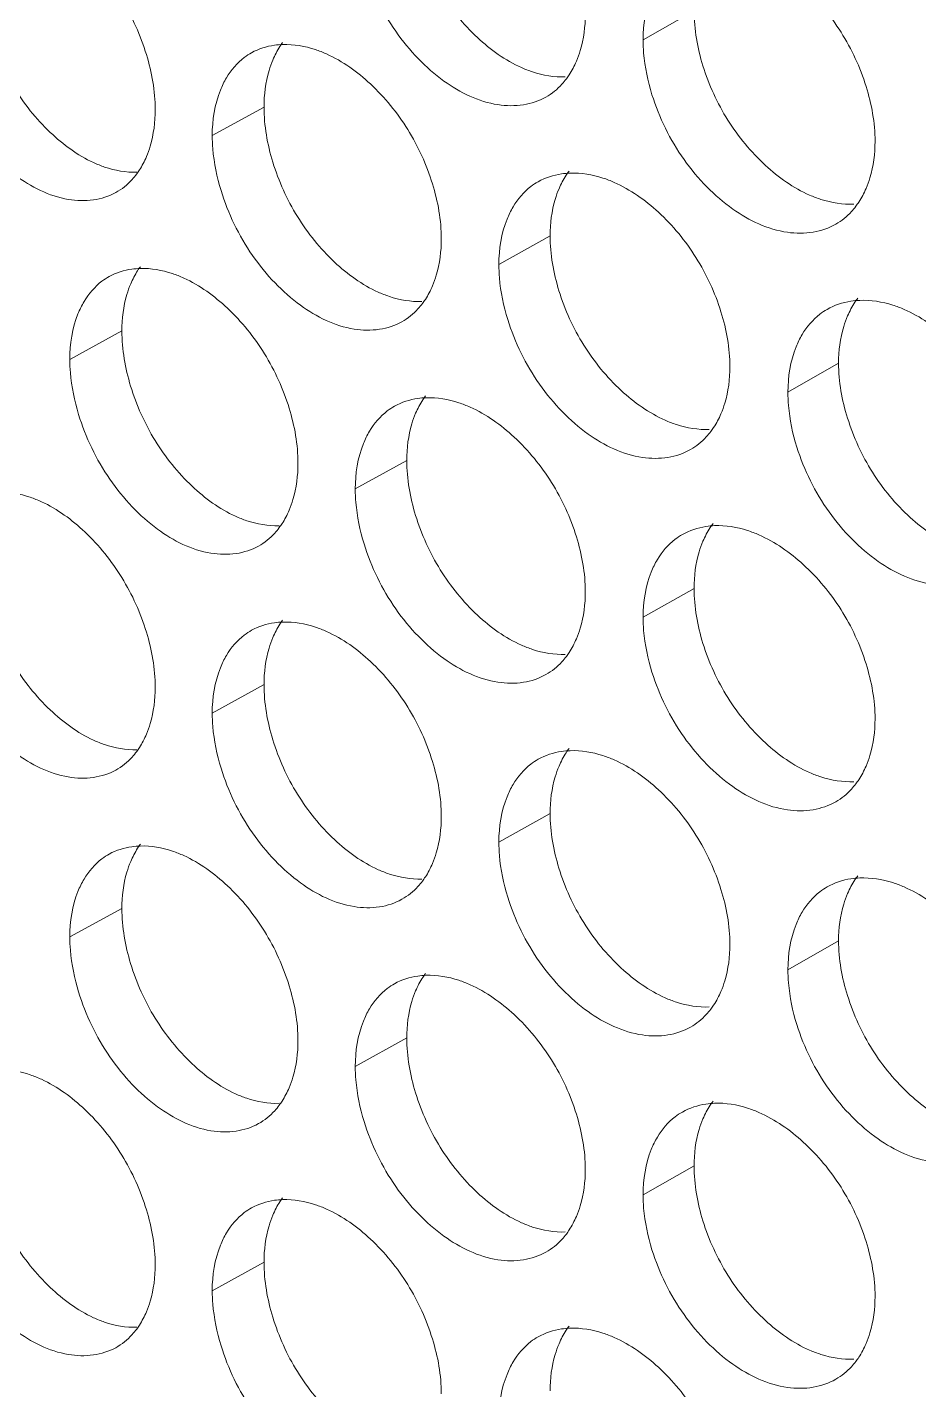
# Model space of a CAD drawing. Header units: millimetres. Extents: x 1177 to 4147, y 93 to 2194.
# Drawn here: x 2599.35 to 2611.51, y 925.08 to 943.65 of the extents above; entities that cross this region are included whole.
import ezdxf

# ---------------------------------------------------------------- set-up
doc = ezdxf.new("R2010")
doc.units = ezdxf.units.MM
doc.header["$LTSCALE"] = 0.1
doc.layers.get('0').update_dxf_attribs({"lineweight": 13})
doc.layers.add('标注', color=251, linetype='Continuous', lineweight=9)

# ---------------------------------------------------------------- blocks, each defined once
blk = doc.blocks.new('02')
at = {"layer": '标注'}
for p, q in [((4495.478, 939.664), (4494.485, 939.101)), ((4495.478, 939.664), (4494.485, 939.101)), ((4487.103, 937.789), (4486.094, 937.234)), ((4492.675, 935.282), (4491.677, 934.722)), ((4484.335, 933.428), (4483.321, 932.875)), ((4498.293, 932.802), (4497.306, 932.237)), ((4489.883, 930.907), (4488.88, 930.35)), ((4495.478, 928.414), (4494.485, 927.851)), ((4487.103, 926.539), (4486.094, 925.984)), ((4492.675, 924.032), (4491.677, 923.472)), ((4484.335, 922.178), (4483.321, 921.625)), ((4484.335, 922.178), (4483.321, 921.625)), ((4498.293, 921.552), (4497.306, 920.987)), ((4489.883, 919.657), (4488.88, 919.1)), ((4489.883, 919.657), (4488.88, 919.1)), ((4495.478, 917.164), (4494.485, 916.601)), ((4495.478, 917.164), (4494.485, 916.601)), ((4487.103, 915.289), (4486.094, 914.734))]:
    blk.add_line(p, q, dxfattribs=at)
for points, knots in [([(4489.883, 942.157), (4489.883, 941.796), (4490.018, 941.046), (4490.491, 940.006), (4491.199, 939.133), (4491.801, 938.699), (4492.115, 938.559)], [0, 0, 0, 0, 0.245078, 0.507907, 0.76643, 1, 1, 1, 1]), ([(4489.883, 942.157), (4489.883, 941.796), (4490.018, 941.046), (4490.491, 940.006), (4491.199, 939.133), (4491.801, 938.699), (4492.115, 938.559)], [0, 0, 0, 0, 0.245078, 0.507907, 0.76643, 1, 1, 1, 1]), ([(4484.984, 937.74), (4484.984, 938.101), (4484.849, 938.852), (4484.379, 939.893), (4483.676, 940.77), (4483.08, 941.208), (4482.768, 941.352)], [0, 0, 0, 0, 0.245297, 0.50846, 0.767072, 1, 1, 1, 1]), ([(4499.003, 937.122), (4499.003, 937.483), (4498.866, 938.233), (4498.385, 939.27), (4497.666, 940.139), (4497.058, 940.568), (4496.741, 940.707)], [0, 0, 0, 0, 0.244427, 0.506785, 0.765518, 1, 1, 1, 1]), ([(4499.003, 937.122), (4499.003, 937.483), (4498.866, 938.233), (4498.385, 939.27), (4497.666, 940.139), (4497.058, 940.568), (4496.741, 940.707)], [0, 0, 0, 0, 0.244427, 0.506785, 0.765518, 1, 1, 1, 1]), ([(4481.579, 940.322), (4481.579, 939.96), (4481.713, 939.21), (4482.178, 938.168), (4482.877, 937.29), (4483.471, 936.851), (4483.783, 936.708)], [0, 0, 0, 0, 0.245602, 0.508914, 0.767364, 1, 1, 1, 1]), ([(4489.052, 940.529), (4489.189, 940.081), (4489.502, 939.438), (4490.089, 938.726), (4490.714, 938.173), (4491.435, 937.818), (4492.147, 937.806), (4492.459, 937.909), (4492.594, 937.985)], [0, 0, 0, 0, 0.288732, 0.431409, 0.567051, 0.802717, 0.904691, 1, 1, 1, 1]), ([(4489.052, 940.529), (4489.189, 940.081), (4489.502, 939.438), (4490.089, 938.726), (4490.714, 938.173), (4491.435, 937.818), (4492.147, 937.806), (4492.459, 937.909), (4492.594, 937.985)], [0, 0, 0, 0, 0.288732, 0.431409, 0.567051, 0.802717, 0.904691, 1, 1, 1, 1]), ([(4494.763, 940.224), (4494.717, 940.147), (4494.547, 939.797), (4494.485, 939.4), (4494.485, 939.101)], [0, 0, 0, 0, 0.231308, 1, 1, 1, 1]), ([(4494.763, 940.224), (4494.717, 940.147), (4494.547, 939.797), (4494.485, 939.4), (4494.485, 939.101)], [0, 0, 0, 0, 0.231308, 1, 1, 1, 1]), ([(4493.187, 938.682), (4493.216, 938.75), (4493.321, 939.044), (4493.36, 939.36), (4493.36, 939.599)], [0, 0, 0, 0, 0.234862, 1, 1, 1, 1]), ([(4493.187, 938.682), (4493.216, 938.75), (4493.321, 939.044), (4493.36, 939.36), (4493.36, 939.599)], [0, 0, 0, 0, 0.234862, 1, 1, 1, 1]), ([(4495.478, 939.664), (4495.478, 939.302), (4495.615, 938.552), (4496.091, 937.515), (4496.806, 936.644), (4497.412, 936.214), (4497.729, 936.075)], [0, 0, 0, 0, 0.244732, 0.507241, 0.765812, 1, 1, 1, 1]), ([(4495.478, 939.664), (4495.478, 939.302), (4495.615, 938.552), (4496.091, 937.515), (4496.806, 936.644), (4497.412, 936.214), (4497.729, 936.075)], [0, 0, 0, 0, 0.244732, 0.507241, 0.765812, 1, 1, 1, 1]), ([(4487.469, 939.008), (4487.415, 939.007), (4487.205, 938.989), (4486.999, 938.924), (4486.862, 938.849)], [0, 0, 0, 0, 0.258582, 1, 1, 1, 1]), ([(4487.465, 939.045), (4487.447, 939.019), (4487.373, 938.912), (4487.313, 938.796), (4487.275, 938.706)], [0, 0, 0, 0, 0.243288, 1, 1, 1, 1]), ([(4488.322, 938.824), (4488.25, 938.856), (4487.979, 938.963), (4487.683, 939.015), (4487.469, 939.008)], [0, 0, 0, 0, 0.267438, 1, 1, 1, 1]), ([(4494.485, 939.101), (4494.485, 939.015), (4494.502, 938.653), (4494.577, 938.294), (4494.659, 938.031)], [0, 0, 0, 0, 0.239012, 1, 1, 1, 1]), ([(4494.485, 939.101), (4494.485, 939.015), (4494.502, 938.653), (4494.577, 938.294), (4494.659, 938.031)], [0, 0, 0, 0, 0.239012, 1, 1, 1, 1]), ([(4486.862, 938.849), (4486.812, 938.821), (4486.617, 938.695), (4486.461, 938.511), (4486.372, 938.36)], [0, 0, 0, 0, 0.244174, 1, 1, 1, 1]), ([(4490.556, 935.223), (4490.556, 935.584), (4490.42, 936.335), (4489.946, 937.374), (4489.237, 938.248), (4488.636, 938.683), (4488.322, 938.824)], [0, 0, 0, 0, 0.244947, 0.507787, 0.766448, 1, 1, 1, 1]), ([(4480.73, 938.7), (4480.865, 938.253), (4481.171, 937.611), (4481.748, 936.896), (4482.361, 936.339), (4483.069, 935.977), (4483.772, 935.954), (4484.081, 936.051), (4484.214, 936.124)], [0, 0, 0, 0, 0.290009, 0.433078, 0.568897, 0.804139, 0.905475, 1, 1, 1, 1]), ([(4487.275, 938.706), (4487.246, 938.638), (4487.142, 938.344), (4487.103, 938.028), (4487.103, 937.789)], [0, 0, 0, 0, 0.234476, 1, 1, 1, 1]), ([(4492.115, 938.559), (4492.187, 938.527), (4492.459, 938.421), (4492.756, 938.37), (4492.97, 938.378)], [0, 0, 0, 0, 0.267006, 1, 1, 1, 1]), ([(4492.115, 938.559), (4492.187, 938.527), (4492.459, 938.421), (4492.756, 938.37), (4492.97, 938.378)], [0, 0, 0, 0, 0.267006, 1, 1, 1, 1]), ([(4492.991, 938.338), (4493.01, 938.364), (4493.086, 938.472), (4493.148, 938.59), (4493.187, 938.682)], [0, 0, 0, 0, 0.243456, 1, 1, 1, 1]), ([(4492.991, 938.338), (4493.01, 938.364), (4493.086, 938.472), (4493.148, 938.59), (4493.187, 938.682)], [0, 0, 0, 0, 0.243456, 1, 1, 1, 1]), ([(4486.372, 938.36), (4486.326, 938.283), (4486.155, 937.931), (4486.094, 937.533), (4486.094, 937.234)], [0, 0, 0, 0, 0.230583, 1, 1, 1, 1]), ([(4492.594, 937.985), (4492.709, 938.05), (4492.85, 938.164), (4492.963, 938.302), (4492.991, 938.338)], [0, 0, 0, 0, 0.743585, 1, 1, 1, 1]), ([(4492.594, 937.985), (4492.709, 938.05), (4492.85, 938.164), (4492.963, 938.302), (4492.991, 938.338)], [0, 0, 0, 0, 0.743585, 1, 1, 1, 1]), ([(4494.659, 938.031), (4494.798, 937.583), (4495.115, 936.939), (4495.709, 936.229), (4496.342, 935.678), (4497.071, 935.329), (4497.79, 935.325), (4498.104, 935.431), (4498.239, 935.509)], [0, 0, 0, 0, 0.287891, 0.430312, 0.565838, 0.801787, 0.904179, 1, 1, 1, 1]), ([(4494.659, 938.031), (4494.798, 937.583), (4495.115, 936.939), (4495.709, 936.229), (4496.342, 935.678), (4497.071, 935.329), (4497.79, 935.325), (4498.104, 935.431), (4498.239, 935.509)], [0, 0, 0, 0, 0.287891, 0.430312, 0.565838, 0.801787, 0.904179, 1, 1, 1, 1]), ([(4484.813, 936.824), (4484.841, 936.891), (4484.945, 937.186), (4484.984, 937.501), (4484.984, 937.74)], [0, 0, 0, 0, 0.234415, 1, 1, 1, 1]), ([(4487.103, 937.789), (4487.103, 937.427), (4487.238, 936.677), (4487.708, 935.637), (4488.413, 934.762), (4489.012, 934.327), (4489.326, 934.185)], [0, 0, 0, 0, 0.245252, 0.508241, 0.76674, 1, 1, 1, 1]), ([(4486.094, 937.234), (4486.094, 937.148), (4486.111, 936.785), (4486.185, 936.426), (4486.266, 936.163)], [0, 0, 0, 0, 0.238905, 1, 1, 1, 1]), ([(4498.829, 936.204), (4498.858, 936.272), (4498.964, 936.566), (4499.003, 936.883), (4499.003, 937.122)], [0, 0, 0, 0, 0.23516, 1, 1, 1, 1]), ([(4498.829, 936.204), (4498.858, 936.272), (4498.964, 936.566), (4499.003, 936.883), (4499.003, 937.122)], [0, 0, 0, 0, 0.23516, 1, 1, 1, 1]), ([(4483.783, 936.708), (4483.853, 936.676), (4484.122, 936.568), (4484.415, 936.515), (4484.627, 936.521)], [0, 0, 0, 0, 0.267537, 1, 1, 1, 1]), ([(4484.623, 936.487), (4484.641, 936.512), (4484.715, 936.618), (4484.775, 936.734), (4484.813, 936.824)], [0, 0, 0, 0, 0.24323, 1, 1, 1, 1]), ([(4484.214, 936.124), (4484.334, 936.189), (4484.479, 936.307), (4484.595, 936.449), (4484.623, 936.487)], [0, 0, 0, 0, 0.742834, 1, 1, 1, 1]), ([(4492.442, 936.336), (4492.393, 936.308), (4492.199, 936.18), (4492.044, 935.997), (4491.954, 935.846)], [0, 0, 0, 0, 0.244434, 1, 1, 1, 1]), ([(4493.063, 936.503), (4493.007, 936.501), (4492.793, 936.482), (4492.581, 936.414), (4492.442, 936.336)], [0, 0, 0, 0, 0.25862, 1, 1, 1, 1]), ([(4493.043, 936.543), (4493.024, 936.517), (4492.948, 936.409), (4492.887, 936.291), (4492.848, 936.2)], [0, 0, 0, 0, 0.24344, 1, 1, 1, 1]), ([(4493.923, 936.323), (4493.851, 936.355), (4493.577, 936.461), (4493.279, 936.511), (4493.063, 936.503)], [0, 0, 0, 0, 0.267086, 1, 1, 1, 1]), ([(4486.266, 936.163), (4486.403, 935.715), (4486.713, 935.073), (4487.297, 934.359), (4487.918, 933.805), (4488.634, 933.448), (4489.344, 933.432), (4489.655, 933.533), (4489.789, 933.608)], [0, 0, 0, 0, 0.289156, 0.431962, 0.567662, 0.803187, 0.90495, 1, 1, 1, 1]), ([(4492.848, 936.2), (4492.819, 936.132), (4492.714, 935.837), (4492.675, 935.521), (4492.675, 935.282)], [0, 0, 0, 0, 0.234773, 1, 1, 1, 1]), ([(4496.176, 932.732), (4496.176, 933.093), (4496.039, 933.843), (4495.56, 934.881), (4494.844, 935.752), (4494.239, 936.183), (4493.923, 936.323)], [0, 0, 0, 0, 0.244599, 0.507118, 0.765827, 1, 1, 1, 1]), ([(4497.729, 936.075), (4497.801, 936.044), (4498.076, 935.939), (4498.375, 935.89), (4498.591, 935.899)], [0, 0, 0, 0, 0.266662, 1, 1, 1, 1]), ([(4497.729, 936.075), (4497.801, 936.044), (4498.076, 935.939), (4498.375, 935.89), (4498.591, 935.899)], [0, 0, 0, 0, 0.266662, 1, 1, 1, 1]), ([(4498.628, 935.856), (4498.648, 935.882), (4498.725, 935.992), (4498.789, 936.111), (4498.829, 936.204)], [0, 0, 0, 0, 0.243623, 1, 1, 1, 1]), ([(4498.628, 935.856), (4498.648, 935.882), (4498.725, 935.992), (4498.789, 936.111), (4498.829, 936.204)], [0, 0, 0, 0, 0.243623, 1, 1, 1, 1]), ([(4491.954, 935.846), (4491.908, 935.769), (4491.738, 935.419), (4491.677, 935.021), (4491.677, 934.722)], [0, 0, 0, 0, 0.231067, 1, 1, 1, 1]), ([(4498.239, 935.509), (4498.352, 935.574), (4498.49, 935.686), (4498.601, 935.82), (4498.628, 935.856)], [0, 0, 0, 0, 0.744037, 1, 1, 1, 1]), ([(4498.239, 935.509), (4498.352, 935.574), (4498.49, 935.686), (4498.601, 935.82), (4498.628, 935.856)], [0, 0, 0, 0, 0.744037, 1, 1, 1, 1]), ([(4492.675, 935.282), (4492.675, 934.921), (4492.811, 934.171), (4493.285, 933.132), (4493.997, 932.26), (4494.601, 931.828), (4494.917, 931.689)], [0, 0, 0, 0, 0.244904, 0.507573, 0.76612, 1, 1, 1, 1]), ([(4490.384, 934.306), (4490.412, 934.374), (4490.517, 934.668), (4490.556, 934.984), (4490.556, 935.223)], [0, 0, 0, 0, 0.234713, 1, 1, 1, 1]), ([(4484.09, 934.49), (4484.04, 934.463), (4483.844, 934.336), (4483.688, 934.152), (4483.598, 934.001)], [0, 0, 0, 0, 0.24404, 1, 1, 1, 1]), ([(4484.69, 934.646), (4484.637, 934.644), (4484.429, 934.628), (4484.225, 934.564), (4484.09, 934.49)], [0, 0, 0, 0, 0.258563, 1, 1, 1, 1]), ([(4484.695, 934.68), (4484.676, 934.655), (4484.603, 934.549), (4484.544, 934.433), (4484.506, 934.344)], [0, 0, 0, 0, 0.243214, 1, 1, 1, 1]), ([(4485.539, 934.46), (4485.468, 934.492), (4485.198, 934.6), (4484.903, 934.652), (4484.69, 934.646)], [0, 0, 0, 0, 0.267618, 1, 1, 1, 1]), ([(4491.677, 934.722), (4491.677, 934.636), (4491.693, 934.274), (4491.768, 933.915), (4491.85, 933.652)], [0, 0, 0, 0, 0.238976, 1, 1, 1, 1]), ([(4484.506, 934.344), (4484.477, 934.276), (4484.373, 933.982), (4484.335, 933.666), (4484.335, 933.428)], [0, 0, 0, 0, 0.234326, 1, 1, 1, 1]), ([(4487.764, 930.853), (4487.764, 931.215), (4487.629, 931.965), (4487.157, 933.005), (4486.451, 933.88), (4485.852, 934.317), (4485.539, 934.46)], [0, 0, 0, 0, 0.245121, 0.508123, 0.76676, 1, 1, 1, 1]), ([(4490.19, 933.964), (4490.209, 933.99), (4490.284, 934.098), (4490.345, 934.215), (4490.384, 934.306)], [0, 0, 0, 0, 0.24338, 1, 1, 1, 1]), ([(4483.598, 934.001), (4483.552, 933.924), (4483.382, 933.573), (4483.321, 933.174), (4483.321, 932.875)], [0, 0, 0, 0, 0.23034, 1, 1, 1, 1]), ([(4489.326, 934.185), (4489.397, 934.153), (4489.668, 934.047), (4489.964, 933.995), (4490.177, 934.003)], [0, 0, 0, 0, 0.267181, 1, 1, 1, 1]), ([(4489.789, 933.608), (4489.905, 933.673), (4490.048, 933.789), (4490.162, 933.927), (4490.19, 933.964)], [0, 0, 0, 0, 0.743342, 1, 1, 1, 1]), ([(4498.704, 934.024), (4498.647, 934.022), (4498.427, 934.002), (4498.211, 933.931), (4498.069, 933.849)], [0, 0, 0, 0, 0.258662, 1, 1, 1, 1]), ([(4498.667, 934.067), (4498.647, 934.041), (4498.57, 933.932), (4498.507, 933.813), (4498.468, 933.72)], [0, 0, 0, 0, 0.243602, 1, 1, 1, 1]), ([(4499.57, 933.848), (4499.498, 933.88), (4499.221, 933.985), (4498.921, 934.033), (4498.704, 934.024)], [0, 0, 0, 0, 0.266742, 1, 1, 1, 1]), ([(4498.069, 933.849), (4498.02, 933.821), (4497.827, 933.692), (4497.673, 933.509), (4497.584, 933.359)], [0, 0, 0, 0, 0.244683, 1, 1, 1, 1]), ([(4498.468, 933.72), (4498.439, 933.652), (4498.333, 933.357), (4498.293, 933.041), (4498.293, 932.802)], [0, 0, 0, 0, 0.235071, 1, 1, 1, 1]), ([(4501.842, 930.268), (4501.842, 930.629), (4501.704, 931.379), (4501.221, 932.415), (4500.499, 933.282), (4499.889, 933.71), (4499.57, 933.848)], [0, 0, 0, 0, 0.244255, 0.506454, 0.76521, 1, 1, 1, 1]), ([(4484.335, 933.428), (4484.335, 933.066), (4484.469, 932.315), (4484.937, 931.274), (4485.639, 930.398), (4486.236, 929.961), (4486.549, 929.818)], [0, 0, 0, 0, 0.245427, 0.508577, 0.767052, 1, 1, 1, 1]), ([(4491.85, 933.652), (4491.988, 933.204), (4492.302, 932.561), (4492.894, 931.849), (4493.522, 931.297), (4494.247, 930.946), (4494.963, 930.937), (4495.276, 931.042), (4495.411, 931.119)], [0, 0, 0, 0, 0.288311, 0.430859, 0.566442, 0.80225, 0.904434, 1, 1, 1, 1]), ([(4497.584, 933.359), (4497.538, 933.282), (4497.367, 932.932), (4497.306, 932.535), (4497.306, 932.237)], [0, 0, 0, 0, 0.231548, 1, 1, 1, 1]), ([(4483.321, 932.875), (4483.321, 932.788), (4483.337, 932.426), (4483.412, 932.067), (4483.492, 931.803)], [0, 0, 0, 0, 0.23887, 1, 1, 1, 1]), ([(4496.002, 931.815), (4496.031, 931.882), (4496.137, 932.177), (4496.176, 932.493), (4496.176, 932.732)], [0, 0, 0, 0, 0.235011, 1, 1, 1, 1]), ([(4498.293, 932.802), (4498.293, 932.44), (4498.43, 931.691), (4498.909, 930.654), (4499.627, 929.785), (4500.236, 929.357), (4500.554, 929.219)], [0, 0, 0, 0, 0.24456, 0.50691, 0.765504, 1, 1, 1, 1]), ([(4490.26, 932.128), (4490.205, 932.126), (4489.993, 932.108), (4489.784, 932.041), (4489.646, 931.964)], [0, 0, 0, 0, 0.258601, 1, 1, 1, 1]), ([(4490.248, 932.165), (4490.229, 932.14), (4490.155, 932.032), (4490.094, 931.916), (4490.055, 931.824)], [0, 0, 0, 0, 0.243364, 1, 1, 1, 1]), ([(4491.116, 931.945), (4491.045, 931.977), (4490.772, 932.084), (4490.475, 932.135), (4490.26, 932.128)], [0, 0, 0, 0, 0.267261, 1, 1, 1, 1]), ([(4497.306, 932.237), (4497.306, 932.151), (4497.322, 931.788), (4497.398, 931.43), (4497.48, 931.167)], [0, 0, 0, 0, 0.239048, 1, 1, 1, 1]), ([(4489.646, 931.964), (4489.597, 931.936), (4489.402, 931.809), (4489.247, 931.626), (4489.157, 931.475)], [0, 0, 0, 0, 0.244306, 1, 1, 1, 1]), ([(4490.055, 931.824), (4490.027, 931.757), (4489.922, 931.462), (4489.883, 931.146), (4489.883, 930.907)], [0, 0, 0, 0, 0.234624, 1, 1, 1, 1]), ([(4493.36, 928.349), (4493.36, 928.711), (4493.224, 929.461), (4492.747, 930.499), (4492.035, 931.371), (4491.432, 931.805), (4491.116, 931.945)], [0, 0, 0, 0, 0.244772, 0.507452, 0.766137, 1, 1, 1, 1]), ([(4495.803, 931.468), (4495.823, 931.494), (4495.9, 931.603), (4495.962, 931.722), (4496.002, 931.815)], [0, 0, 0, 0, 0.243534, 1, 1, 1, 1]), ([(4483.492, 931.803), (4483.628, 931.356), (4483.936, 930.714), (4484.517, 929.999), (4485.134, 929.444), (4485.845, 929.084), (4486.552, 929.065), (4486.862, 929.164), (4486.996, 929.238)], [0, 0, 0, 0, 0.289581, 0.432519, 0.568278, 0.803661, 0.905212, 1, 1, 1, 1]), ([(4494.917, 931.689), (4494.988, 931.657), (4495.262, 931.551), (4495.56, 931.502), (4495.775, 931.51)], [0, 0, 0, 0, 0.266833, 1, 1, 1, 1]), ([(4489.157, 931.475), (4489.111, 931.398), (4488.94, 931.047), (4488.88, 930.649), (4488.88, 930.35)], [0, 0, 0, 0, 0.230825, 1, 1, 1, 1]), ([(4495.411, 931.119), (4495.525, 931.183), (4495.664, 931.297), (4495.776, 931.433), (4495.803, 931.468)], [0, 0, 0, 0, 0.743822, 1, 1, 1, 1]), ([(4497.48, 931.167), (4497.62, 930.718), (4497.939, 930.075), (4498.537, 929.365), (4499.173, 928.816), (4499.907, 928.47), (4500.629, 928.469), (4500.944, 928.577), (4501.08, 928.656)], [0, 0, 0, 0, 0.287474, 0.429768, 0.565237, 0.801327, 0.903927, 1, 1, 1, 1]), ([(4487.592, 929.937), (4487.621, 930.004), (4487.725, 930.299), (4487.764, 930.614), (4487.764, 930.853)], [0, 0, 0, 0, 0.234564, 1, 1, 1, 1]), ([(4489.883, 930.907), (4489.883, 930.546), (4490.018, 929.796), (4490.491, 928.756), (4491.199, 927.883), (4491.801, 927.449), (4492.115, 927.309)], [0, 0, 0, 0, 0.245078, 0.507907, 0.76643, 1, 1, 1, 1]), ([(4482.768, 930.102), (4482.697, 930.134), (4482.429, 930.242), (4482.135, 930.295), (4481.923, 930.29)], [0, 0, 0, 0, 0.267799, 1, 1, 1, 1]), ([(4488.88, 930.35), (4488.88, 930.263), (4488.896, 929.901), (4488.971, 929.543), (4489.052, 929.279)], [0, 0, 0, 0, 0.23894, 1, 1, 1, 1]), ([(4484.984, 926.49), (4484.984, 926.851), (4484.849, 927.602), (4484.379, 928.643), (4483.676, 929.52), (4483.08, 929.958), (4482.768, 930.102)], [0, 0, 0, 0, 0.245297, 0.50846, 0.767072, 1, 1, 1, 1]), ([(4486.549, 929.818), (4486.619, 929.786), (4486.889, 929.679), (4487.183, 929.627), (4487.396, 929.634)], [0, 0, 0, 0, 0.267358, 1, 1, 1, 1]), ([(4487.4, 929.597), (4487.419, 929.623), (4487.493, 929.73), (4487.554, 929.846), (4487.592, 929.937)], [0, 0, 0, 0, 0.243304, 1, 1, 1, 1]), ([(4486.996, 929.238), (4487.114, 929.303), (4487.258, 929.42), (4487.372, 929.56), (4487.4, 929.597)], [0, 0, 0, 0, 0.743092, 1, 1, 1, 1]), ([(4495.25, 929.464), (4495.201, 929.436), (4495.007, 929.308), (4494.853, 929.125), (4494.763, 928.974)], [0, 0, 0, 0, 0.24456, 1, 1, 1, 1]), ([(4495.878, 929.636), (4495.821, 929.633), (4495.604, 929.614), (4495.39, 929.544), (4495.25, 929.464)], [0, 0, 0, 0, 0.258641, 1, 1, 1, 1]), ([(4495.849, 929.677), (4495.83, 929.651), (4495.753, 929.542), (4495.691, 929.424), (4495.652, 929.331)], [0, 0, 0, 0, 0.243518, 1, 1, 1, 1]), ([(4496.741, 929.457), (4496.668, 929.489), (4496.393, 929.594), (4496.094, 929.644), (4495.878, 929.636)], [0, 0, 0, 0, 0.266913, 1, 1, 1, 1]), ([(4499.003, 925.872), (4499.003, 926.233), (4498.866, 926.983), (4498.385, 928.02), (4497.666, 928.889), (4497.058, 929.318), (4496.741, 929.457)], [0, 0, 0, 0, 0.244427, 0.506785, 0.765518, 1, 1, 1, 1]), ([(4489.052, 929.279), (4489.189, 928.831), (4489.502, 928.188), (4490.089, 927.476), (4490.714, 926.923), (4491.435, 926.568), (4492.147, 926.556), (4492.459, 926.659), (4492.594, 926.735)], [0, 0, 0, 0, 0.288732, 0.431409, 0.567051, 0.802717, 0.904691, 1, 1, 1, 1]), ([(4495.652, 929.331), (4495.623, 929.264), (4495.517, 928.969), (4495.478, 928.653), (4495.478, 928.414)], [0, 0, 0, 0, 0.234922, 1, 1, 1, 1]), ([(4481.579, 929.072), (4481.579, 928.71), (4481.713, 927.96), (4482.178, 926.918), (4482.877, 926.04), (4483.471, 925.601), (4483.783, 925.458)], [0, 0, 0, 0, 0.245602, 0.508914, 0.767364, 1, 1, 1, 1]), ([(4494.763, 928.974), (4494.717, 928.897), (4494.547, 928.547), (4494.485, 928.15), (4494.485, 927.851)], [0, 0, 0, 0, 0.231308, 1, 1, 1, 1]), ([(4495.478, 928.414), (4495.478, 928.052), (4495.615, 927.302), (4496.091, 926.265), (4496.806, 925.394), (4497.412, 924.964), (4497.729, 924.825)], [0, 0, 0, 0, 0.244732, 0.507241, 0.765812, 1, 1, 1, 1]), ([(4493.187, 927.432), (4493.216, 927.5), (4493.321, 927.794), (4493.36, 928.11), (4493.36, 928.349)], [0, 0, 0, 0, 0.234862, 1, 1, 1, 1]), ([(4494.485, 927.851), (4494.485, 927.765), (4494.502, 927.403), (4494.577, 927.044), (4494.659, 926.781)], [0, 0, 0, 0, 0.239012, 1, 1, 1, 1]), ([(4486.862, 927.599), (4486.812, 927.571), (4486.617, 927.445), (4486.461, 927.261), (4486.372, 927.11)], [0, 0, 0, 0, 0.244174, 1, 1, 1, 1]), ([(4487.469, 927.758), (4487.415, 927.757), (4487.205, 927.739), (4486.999, 927.674), (4486.862, 927.599)], [0, 0, 0, 0, 0.258582, 1, 1, 1, 1]), ([(4487.465, 927.795), (4487.447, 927.769), (4487.373, 927.662), (4487.313, 927.546), (4487.275, 927.456)], [0, 0, 0, 0, 0.243288, 1, 1, 1, 1]), ([(4488.322, 927.574), (4488.25, 927.606), (4487.979, 927.713), (4487.683, 927.765), (4487.469, 927.758)], [0, 0, 0, 0, 0.267438, 1, 1, 1, 1]), ([(4490.556, 923.973), (4490.556, 924.334), (4490.42, 925.085), (4489.946, 926.124), (4489.237, 926.998), (4488.636, 927.433), (4488.322, 927.574)], [0, 0, 0, 0, 0.244947, 0.507787, 0.766448, 1, 1, 1, 1]), ([(4480.73, 927.45), (4480.865, 927.003), (4481.171, 926.361), (4481.748, 925.646), (4482.361, 925.089), (4483.069, 924.727), (4483.772, 924.704), (4484.081, 924.801), (4484.214, 924.874)], [0, 0, 0, 0, 0.290009, 0.433078, 0.568897, 0.804139, 0.905475, 1, 1, 1, 1]), ([(4487.275, 927.456), (4487.246, 927.388), (4487.142, 927.094), (4487.103, 926.778), (4487.103, 926.539)], [0, 0, 0, 0, 0.234476, 1, 1, 1, 1]), ([(4492.115, 927.309), (4492.187, 927.277), (4492.459, 927.171), (4492.756, 927.12), (4492.97, 927.128)], [0, 0, 0, 0, 0.267006, 1, 1, 1, 1]), ([(4492.991, 927.088), (4493.01, 927.114), (4493.086, 927.222), (4493.148, 927.34), (4493.187, 927.432)], [0, 0, 0, 0, 0.243456, 1, 1, 1, 1]), ([(4486.372, 927.11), (4486.326, 927.033), (4486.155, 926.681), (4486.094, 926.283), (4486.094, 925.984)], [0, 0, 0, 0, 0.230583, 1, 1, 1, 1]), ([(4492.594, 926.735), (4492.709, 926.8), (4492.85, 926.914), (4492.963, 927.052), (4492.991, 927.088)], [0, 0, 0, 0, 0.743585, 1, 1, 1, 1]), ([(4494.659, 926.781), (4494.798, 926.333), (4495.115, 925.689), (4495.709, 924.979), (4496.342, 924.428), (4497.071, 924.079), (4497.79, 924.075), (4498.104, 924.181), (4498.239, 924.259)], [0, 0, 0, 0, 0.287891, 0.430312, 0.565838, 0.801787, 0.904179, 1, 1, 1, 1]), ([(4487.103, 926.539), (4487.103, 926.177), (4487.238, 925.427), (4487.708, 924.387), (4488.413, 923.512), (4489.012, 923.077), (4489.326, 922.935)], [0, 0, 0, 0, 0.245252, 0.508241, 0.76674, 1, 1, 1, 1]), ([(4484.813, 925.574), (4484.841, 925.641), (4484.945, 925.936), (4484.984, 926.251), (4484.984, 926.49)], [0, 0, 0, 0, 0.234415, 1, 1, 1, 1]), ([(4486.094, 925.984), (4486.094, 925.898), (4486.111, 925.535), (4486.185, 925.176), (4486.266, 924.913)], [0, 0, 0, 0, 0.238905, 1, 1, 1, 1]), ([(4498.829, 924.954), (4498.858, 925.022), (4498.964, 925.316), (4499.003, 925.633), (4499.003, 925.872)], [0, 0, 0, 0, 0.23516, 1, 1, 1, 1]), ([(4483.783, 925.458), (4483.853, 925.426), (4484.122, 925.318), (4484.415, 925.265), (4484.627, 925.271)], [0, 0, 0, 0, 0.267537, 1, 1, 1, 1]), ([(4484.623, 925.237), (4484.641, 925.262), (4484.715, 925.368), (4484.775, 925.484), (4484.813, 925.574)], [0, 0, 0, 0, 0.24323, 1, 1, 1, 1]), ([(4484.214, 924.874), (4484.334, 924.939), (4484.479, 925.057), (4484.595, 925.199), (4484.623, 925.237)], [0, 0, 0, 0, 0.742834, 1, 1, 1, 1]), ([(4493.063, 925.253), (4493.007, 925.251), (4492.793, 925.232), (4492.581, 925.164), (4492.442, 925.086)], [0, 0, 0, 0, 0.25862, 1, 1, 1, 1]), ([(4493.043, 925.293), (4493.024, 925.267), (4492.948, 925.159), (4492.887, 925.041), (4492.848, 924.95)], [0, 0, 0, 0, 0.24344, 1, 1, 1, 1]), ([(4493.923, 925.073), (4493.851, 925.105), (4493.577, 925.211), (4493.279, 925.261), (4493.063, 925.253)], [0, 0, 0, 0, 0.267086, 1, 1, 1, 1]), ([(4486.266, 924.913), (4486.403, 924.465), (4486.713, 923.823), (4487.297, 923.109), (4487.918, 922.555), (4488.634, 922.198), (4489.344, 922.182), (4489.655, 922.283), (4489.789, 922.358)], [0, 0, 0, 0, 0.289156, 0.431962, 0.567662, 0.803187, 0.90495, 1, 1, 1, 1]), ([(4492.442, 925.086), (4492.393, 925.058), (4492.199, 924.93), (4492.044, 924.747), (4491.954, 924.596)], [0, 0, 0, 0, 0.244434, 1, 1, 1, 1]), ([(4492.848, 924.95), (4492.819, 924.882), (4492.714, 924.587), (4492.675, 924.271), (4492.675, 924.032)], [0, 0, 0, 0, 0.234773, 1, 1, 1, 1]), ([(4496.176, 921.482), (4496.176, 921.843), (4496.039, 922.593), (4495.56, 923.631), (4494.844, 924.502), (4494.239, 924.933), (4493.923, 925.073)], [0, 0, 0, 0, 0.244599, 0.507118, 0.765827, 1, 1, 1, 1]), ([(4498.628, 924.606), (4498.648, 924.632), (4498.725, 924.742), (4498.789, 924.861), (4498.829, 924.954)], [0, 0, 0, 0, 0.243623, 1, 1, 1, 1]), ([(4497.729, 924.825), (4497.801, 924.794), (4498.076, 924.689), (4498.375, 924.64), (4498.591, 924.649)], [0, 0, 0, 0, 0.266662, 1, 1, 1, 1]), ([(4491.954, 924.596), (4491.908, 924.519), (4491.738, 924.169), (4491.677, 923.771), (4491.677, 923.472)], [0, 0, 0, 0, 0.231067, 1, 1, 1, 1]), ([(4498.239, 924.259), (4498.352, 924.324), (4498.49, 924.436), (4498.601, 924.57), (4498.628, 924.606)], [0, 0, 0, 0, 0.744037, 1, 1, 1, 1]), ([(4490.384, 923.056), (4490.412, 923.124), (4490.517, 923.418), (4490.556, 923.734), (4490.556, 923.973)], [0, 0, 0, 0, 0.234713, 1, 1, 1, 1]), ([(4492.675, 924.032), (4492.675, 923.671), (4492.811, 922.921), (4493.285, 921.882), (4493.997, 921.01), (4494.601, 920.578), (4494.917, 920.439)], [0, 0, 0, 0, 0.244904, 0.507573, 0.76612, 1, 1, 1, 1]), ([(4484.69, 923.396), (4484.637, 923.394), (4484.429, 923.378), (4484.225, 923.314), (4484.09, 923.24)], [0, 0, 0, 0, 0.258563, 1, 1, 1, 1]), ([(4484.69, 923.396), (4484.637, 923.394), (4484.429, 923.378), (4484.225, 923.314), (4484.09, 923.24)], [0, 0, 0, 0, 0.258563, 1, 1, 1, 1]), ([(4484.695, 923.43), (4484.676, 923.405), (4484.603, 923.299), (4484.544, 923.183), (4484.506, 923.094)], [0, 0, 0, 0, 0.243214, 1, 1, 1, 1]), ([(4484.695, 923.43), (4484.676, 923.405), (4484.603, 923.299), (4484.544, 923.183), (4484.506, 923.094)], [0, 0, 0, 0, 0.243214, 1, 1, 1, 1]), ([(4485.539, 923.21), (4485.468, 923.242), (4485.198, 923.35), (4484.903, 923.402), (4484.69, 923.396)], [0, 0, 0, 0, 0.267618, 1, 1, 1, 1]), ([(4485.539, 923.21), (4485.468, 923.242), (4485.198, 923.35), (4484.903, 923.402), (4484.69, 923.396)], [0, 0, 0, 0, 0.267618, 1, 1, 1, 1]), ([(4491.677, 923.472), (4491.677, 923.386), (4491.693, 923.024), (4491.768, 922.665), (4491.85, 922.402)], [0, 0, 0, 0, 0.238976, 1, 1, 1, 1]), ([(4484.09, 923.24), (4484.04, 923.213), (4483.844, 923.086), (4483.688, 922.902), (4483.598, 922.751)], [0, 0, 0, 0, 0.24404, 1, 1, 1, 1]), ([(4484.09, 923.24), (4484.04, 923.213), (4483.844, 923.086), (4483.688, 922.902), (4483.598, 922.751)], [0, 0, 0, 0, 0.24404, 1, 1, 1, 1]), ([(4484.506, 923.094), (4484.477, 923.026), (4484.373, 922.732), (4484.335, 922.416), (4484.335, 922.178)], [0, 0, 0, 0, 0.234326, 1, 1, 1, 1]), ([(4484.506, 923.094), (4484.477, 923.026), (4484.373, 922.732), (4484.335, 922.416), (4484.335, 922.178)], [0, 0, 0, 0, 0.234326, 1, 1, 1, 1]), ([(4487.764, 919.603), (4487.764, 919.965), (4487.629, 920.715), (4487.157, 921.755), (4486.451, 922.63), (4485.852, 923.067), (4485.539, 923.21)], [0, 0, 0, 0, 0.245121, 0.508123, 0.76676, 1, 1, 1, 1]), ([(4487.764, 919.603), (4487.764, 919.965), (4487.629, 920.715), (4487.157, 921.755), (4486.451, 922.63), (4485.852, 923.067), (4485.539, 923.21)], [0, 0, 0, 0, 0.245121, 0.508123, 0.76676, 1, 1, 1, 1]), ([(4490.19, 922.714), (4490.209, 922.74), (4490.284, 922.848), (4490.345, 922.965), (4490.384, 923.056)], [0, 0, 0, 0, 0.24338, 1, 1, 1, 1]), ([(4489.326, 922.935), (4489.397, 922.903), (4489.668, 922.797), (4489.964, 922.745), (4490.177, 922.753)], [0, 0, 0, 0, 0.267181, 1, 1, 1, 1]), ([(4498.667, 922.817), (4498.647, 922.791), (4498.57, 922.682), (4498.507, 922.563), (4498.468, 922.47)], [0, 0, 0, 0, 0.243602, 1, 1, 1, 1]), ([(4483.598, 922.751), (4483.552, 922.674), (4483.382, 922.323), (4483.321, 921.924), (4483.321, 921.625)], [0, 0, 0, 0, 0.23034, 1, 1, 1, 1]), ([(4483.598, 922.751), (4483.552, 922.674), (4483.382, 922.323), (4483.321, 921.924), (4483.321, 921.625)], [0, 0, 0, 0, 0.23034, 1, 1, 1, 1]), ([(4489.789, 922.358), (4489.905, 922.423), (4490.048, 922.539), (4490.162, 922.677), (4490.19, 922.714)], [0, 0, 0, 0, 0.743342, 1, 1, 1, 1]), ([(4498.069, 922.599), (4498.02, 922.571), (4497.827, 922.442), (4497.673, 922.259), (4497.584, 922.109)], [0, 0, 0, 0, 0.244683, 1, 1, 1, 1]), ([(4498.704, 922.774), (4498.647, 922.772), (4498.427, 922.752), (4498.211, 922.681), (4498.069, 922.599)], [0, 0, 0, 0, 0.258662, 1, 1, 1, 1]), ([(4499.57, 922.598), (4499.498, 922.63), (4499.221, 922.735), (4498.921, 922.783), (4498.704, 922.774)], [0, 0, 0, 0, 0.266742, 1, 1, 1, 1]), ([(4501.842, 919.018), (4501.842, 919.379), (4501.704, 920.129), (4501.221, 921.165), (4500.499, 922.032), (4499.889, 922.46), (4499.57, 922.598)], [0, 0, 0, 0, 0.244255, 0.506454, 0.76521, 1, 1, 1, 1]), ([(4491.85, 922.402), (4491.988, 921.954), (4492.302, 921.311), (4492.894, 920.599), (4493.522, 920.047), (4494.247, 919.696), (4494.963, 919.687), (4495.276, 919.792), (4495.411, 919.869)], [0, 0, 0, 0, 0.288311, 0.430859, 0.566442, 0.80225, 0.904434, 1, 1, 1, 1]), ([(4498.468, 922.47), (4498.439, 922.402), (4498.333, 922.107), (4498.293, 921.791), (4498.293, 921.552)], [0, 0, 0, 0, 0.235071, 1, 1, 1, 1]), ([(4484.335, 922.178), (4484.335, 921.816), (4484.469, 921.065), (4484.937, 920.024), (4485.639, 919.148), (4486.236, 918.711), (4486.549, 918.568)], [0, 0, 0, 0, 0.245427, 0.508577, 0.767052, 1, 1, 1, 1]), ([(4484.335, 922.178), (4484.335, 921.816), (4484.469, 921.065), (4484.937, 920.024), (4485.639, 919.148), (4486.236, 918.711), (4486.549, 918.568)], [0, 0, 0, 0, 0.245427, 0.508577, 0.767052, 1, 1, 1, 1]), ([(4497.584, 922.109), (4497.538, 922.032), (4497.367, 921.682), (4497.306, 921.285), (4497.306, 920.987)], [0, 0, 0, 0, 0.231548, 1, 1, 1, 1]), ([(4483.321, 921.625), (4483.321, 921.538), (4483.337, 921.176), (4483.412, 920.817), (4483.492, 920.553)], [0, 0, 0, 0, 0.23887, 1, 1, 1, 1]), ([(4483.321, 921.625), (4483.321, 921.538), (4483.337, 921.176), (4483.412, 920.817), (4483.492, 920.553)], [0, 0, 0, 0, 0.23887, 1, 1, 1, 1]), ([(4496.002, 920.565), (4496.031, 920.632), (4496.137, 920.927), (4496.176, 921.243), (4496.176, 921.482)], [0, 0, 0, 0, 0.235011, 1, 1, 1, 1]), ([(4498.293, 921.552), (4498.293, 921.19), (4498.43, 920.441), (4498.909, 919.404), (4499.627, 918.535), (4500.236, 918.107), (4500.554, 917.969)], [0, 0, 0, 0, 0.24456, 0.50691, 0.765504, 1, 1, 1, 1]), ([(4497.306, 920.987), (4497.306, 920.901), (4497.322, 920.538), (4497.398, 920.18), (4497.48, 919.917)], [0, 0, 0, 0, 0.239048, 1, 1, 1, 1]), ([(4489.646, 920.714), (4489.597, 920.686), (4489.402, 920.559), (4489.247, 920.376), (4489.157, 920.225)], [0, 0, 0, 0, 0.244306, 1, 1, 1, 1]), ([(4489.646, 920.714), (4489.597, 920.686), (4489.402, 920.559), (4489.247, 920.376), (4489.157, 920.225)], [0, 0, 0, 0, 0.244306, 1, 1, 1, 1]), ([(4490.26, 920.878), (4490.205, 920.876), (4489.993, 920.858), (4489.784, 920.791), (4489.646, 920.714)], [0, 0, 0, 0, 0.258601, 1, 1, 1, 1]), ([(4490.26, 920.878), (4490.205, 920.876), (4489.993, 920.858), (4489.784, 920.791), (4489.646, 920.714)], [0, 0, 0, 0, 0.258601, 1, 1, 1, 1]), ([(4490.248, 920.915), (4490.229, 920.89), (4490.155, 920.782), (4490.094, 920.666), (4490.055, 920.574)], [0, 0, 0, 0, 0.243364, 1, 1, 1, 1]), ([(4490.248, 920.915), (4490.229, 920.89), (4490.155, 920.782), (4490.094, 920.666), (4490.055, 920.574)], [0, 0, 0, 0, 0.243364, 1, 1, 1, 1]), ([(4491.116, 920.695), (4491.045, 920.727), (4490.772, 920.834), (4490.475, 920.885), (4490.26, 920.878)], [0, 0, 0, 0, 0.267261, 1, 1, 1, 1]), ([(4491.116, 920.695), (4491.045, 920.727), (4490.772, 920.834), (4490.475, 920.885), (4490.26, 920.878)], [0, 0, 0, 0, 0.267261, 1, 1, 1, 1]), ([(4493.36, 917.099), (4493.36, 917.461), (4493.224, 918.211), (4492.747, 919.249), (4492.035, 920.121), (4491.432, 920.555), (4491.116, 920.695)], [0, 0, 0, 0, 0.244772, 0.507452, 0.766137, 1, 1, 1, 1]), ([(4493.36, 917.099), (4493.36, 917.461), (4493.224, 918.211), (4492.747, 919.249), (4492.035, 920.121), (4491.432, 920.555), (4491.116, 920.695)], [0, 0, 0, 0, 0.244772, 0.507452, 0.766137, 1, 1, 1, 1]), ([(4483.492, 920.553), (4483.628, 920.106), (4483.936, 919.464), (4484.517, 918.749), (4485.134, 918.194), (4485.845, 917.834), (4486.552, 917.815), (4486.862, 917.914), (4486.996, 917.988)], [0, 0, 0, 0, 0.289581, 0.432519, 0.568278, 0.803661, 0.905212, 1, 1, 1, 1]), ([(4483.492, 920.553), (4483.628, 920.106), (4483.936, 919.464), (4484.517, 918.749), (4485.134, 918.194), (4485.845, 917.834), (4486.552, 917.815), (4486.862, 917.914), (4486.996, 917.988)], [0, 0, 0, 0, 0.289581, 0.432519, 0.568278, 0.803661, 0.905212, 1, 1, 1, 1]), ([(4490.055, 920.574), (4490.027, 920.507), (4489.922, 920.212), (4489.883, 919.896), (4489.883, 919.657)], [0, 0, 0, 0, 0.234624, 1, 1, 1, 1]), ([(4490.055, 920.574), (4490.027, 920.507), (4489.922, 920.212), (4489.883, 919.896), (4489.883, 919.657)], [0, 0, 0, 0, 0.234624, 1, 1, 1, 1]), ([(4494.917, 920.439), (4494.988, 920.407), (4495.262, 920.301), (4495.56, 920.252), (4495.775, 920.26)], [0, 0, 0, 0, 0.266833, 1, 1, 1, 1]), ([(4495.803, 920.218), (4495.823, 920.244), (4495.9, 920.353), (4495.962, 920.472), (4496.002, 920.565)], [0, 0, 0, 0, 0.243534, 1, 1, 1, 1]), ([(4489.157, 920.225), (4489.111, 920.148), (4488.94, 919.797), (4488.88, 919.399), (4488.88, 919.1)], [0, 0, 0, 0, 0.230825, 1, 1, 1, 1]), ([(4489.157, 920.225), (4489.111, 920.148), (4488.94, 919.797), (4488.88, 919.399), (4488.88, 919.1)], [0, 0, 0, 0, 0.230825, 1, 1, 1, 1]), ([(4495.411, 919.869), (4495.525, 919.933), (4495.664, 920.047), (4495.776, 920.183), (4495.803, 920.218)], [0, 0, 0, 0, 0.743822, 1, 1, 1, 1]), ([(4497.48, 919.917), (4497.62, 919.468), (4497.939, 918.825), (4498.537, 918.115), (4499.173, 917.566), (4499.907, 917.22), (4500.629, 917.219), (4500.944, 917.327), (4501.08, 917.406)], [0, 0, 0, 0, 0.287474, 0.429768, 0.565237, 0.801327, 0.903927, 1, 1, 1, 1]), ([(4489.883, 919.657), (4489.883, 919.296), (4490.018, 918.546), (4490.491, 917.506), (4491.199, 916.633), (4491.801, 916.199), (4492.115, 916.059)], [0, 0, 0, 0, 0.245078, 0.507907, 0.76643, 1, 1, 1, 1]), ([(4489.883, 919.657), (4489.883, 919.296), (4490.018, 918.546), (4490.491, 917.506), (4491.199, 916.633), (4491.801, 916.199), (4492.115, 916.059)], [0, 0, 0, 0, 0.245078, 0.507907, 0.76643, 1, 1, 1, 1]), ([(4487.592, 918.687), (4487.621, 918.754), (4487.725, 919.049), (4487.764, 919.364), (4487.764, 919.603)], [0, 0, 0, 0, 0.234564, 1, 1, 1, 1]), ([(4487.592, 918.687), (4487.621, 918.754), (4487.725, 919.049), (4487.764, 919.364), (4487.764, 919.603)], [0, 0, 0, 0, 0.234564, 1, 1, 1, 1]), ([(4488.88, 919.1), (4488.88, 919.013), (4488.896, 918.651), (4488.971, 918.293), (4489.052, 918.029)], [0, 0, 0, 0, 0.23894, 1, 1, 1, 1]), ([(4488.88, 919.1), (4488.88, 919.013), (4488.896, 918.651), (4488.971, 918.293), (4489.052, 918.029)], [0, 0, 0, 0, 0.23894, 1, 1, 1, 1]), ([(4482.768, 918.852), (4482.697, 918.884), (4482.429, 918.992), (4482.135, 919.045), (4481.923, 919.04)], [0, 0, 0, 0, 0.267799, 1, 1, 1, 1]), ([(4484.984, 915.24), (4484.984, 915.601), (4484.849, 916.352), (4484.379, 917.393), (4483.676, 918.27), (4483.08, 918.708), (4482.768, 918.852)], [0, 0, 0, 0, 0.245297, 0.50846, 0.767072, 1, 1, 1, 1]), ([(4486.549, 918.568), (4486.619, 918.536), (4486.889, 918.429), (4487.183, 918.377), (4487.396, 918.384)], [0, 0, 0, 0, 0.267358, 1, 1, 1, 1]), ([(4486.549, 918.568), (4486.619, 918.536), (4486.889, 918.429), (4487.183, 918.377), (4487.396, 918.384)], [0, 0, 0, 0, 0.267358, 1, 1, 1, 1]), ([(4487.4, 918.347), (4487.419, 918.373), (4487.493, 918.48), (4487.554, 918.596), (4487.592, 918.687)], [0, 0, 0, 0, 0.243304, 1, 1, 1, 1]), ([(4487.4, 918.347), (4487.419, 918.373), (4487.493, 918.48), (4487.554, 918.596), (4487.592, 918.687)], [0, 0, 0, 0, 0.243304, 1, 1, 1, 1]), ([(4486.996, 917.988), (4487.114, 918.053), (4487.258, 918.17), (4487.372, 918.31), (4487.4, 918.347)], [0, 0, 0, 0, 0.743092, 1, 1, 1, 1]), ([(4486.996, 917.988), (4487.114, 918.053), (4487.258, 918.17), (4487.372, 918.31), (4487.4, 918.347)], [0, 0, 0, 0, 0.743092, 1, 1, 1, 1]), ([(4495.878, 918.386), (4495.821, 918.383), (4495.604, 918.364), (4495.39, 918.294), (4495.25, 918.214)], [0, 0, 0, 0, 0.258641, 1, 1, 1, 1]), ([(4495.878, 918.386), (4495.821, 918.383), (4495.604, 918.364), (4495.39, 918.294), (4495.25, 918.214)], [0, 0, 0, 0, 0.258641, 1, 1, 1, 1]), ([(4495.849, 918.427), (4495.83, 918.401), (4495.753, 918.292), (4495.691, 918.174), (4495.652, 918.081)], [0, 0, 0, 0, 0.243518, 1, 1, 1, 1]), ([(4495.849, 918.427), (4495.83, 918.401), (4495.753, 918.292), (4495.691, 918.174), (4495.652, 918.081)], [0, 0, 0, 0, 0.243518, 1, 1, 1, 1]), ([(4496.741, 918.207), (4496.668, 918.239), (4496.393, 918.344), (4496.094, 918.394), (4495.878, 918.386)], [0, 0, 0, 0, 0.266913, 1, 1, 1, 1]), ([(4496.741, 918.207), (4496.668, 918.239), (4496.393, 918.344), (4496.094, 918.394), (4495.878, 918.386)], [0, 0, 0, 0, 0.266913, 1, 1, 1, 1]), ([(4489.052, 918.029), (4489.189, 917.581), (4489.502, 916.938), (4490.089, 916.226), (4490.714, 915.673), (4491.435, 915.318), (4492.147, 915.306), (4492.459, 915.409), (4492.594, 915.485)], [0, 0, 0, 0, 0.288732, 0.431409, 0.567051, 0.802717, 0.904691, 1, 1, 1, 1]), ([(4489.052, 918.029), (4489.189, 917.581), (4489.502, 916.938), (4490.089, 916.226), (4490.714, 915.673), (4491.435, 915.318), (4492.147, 915.306), (4492.459, 915.409), (4492.594, 915.485)], [0, 0, 0, 0, 0.288732, 0.431409, 0.567051, 0.802717, 0.904691, 1, 1, 1, 1]), ([(4495.25, 918.214), (4495.201, 918.186), (4495.007, 918.058), (4494.853, 917.875), (4494.763, 917.724)], [0, 0, 0, 0, 0.24456, 1, 1, 1, 1]), ([(4495.25, 918.214), (4495.201, 918.186), (4495.007, 918.058), (4494.853, 917.875), (4494.763, 917.724)], [0, 0, 0, 0, 0.24456, 1, 1, 1, 1]), ([(4495.652, 918.081), (4495.623, 918.014), (4495.517, 917.719), (4495.478, 917.403), (4495.478, 917.164)], [0, 0, 0, 0, 0.234922, 1, 1, 1, 1]), ([(4495.652, 918.081), (4495.623, 918.014), (4495.517, 917.719), (4495.478, 917.403), (4495.478, 917.164)], [0, 0, 0, 0, 0.234922, 1, 1, 1, 1]), ([(4499.003, 914.622), (4499.003, 914.983), (4498.866, 915.733), (4498.385, 916.77), (4497.666, 917.639), (4497.058, 918.068), (4496.741, 918.207)], [0, 0, 0, 0, 0.244427, 0.506785, 0.765518, 1, 1, 1, 1]), ([(4499.003, 914.622), (4499.003, 914.983), (4498.866, 915.733), (4498.385, 916.77), (4497.666, 917.639), (4497.058, 918.068), (4496.741, 918.207)], [0, 0, 0, 0, 0.244427, 0.506785, 0.765518, 1, 1, 1, 1]), ([(4481.579, 917.822), (4481.579, 917.46), (4481.713, 916.71), (4482.178, 915.668), (4482.877, 914.79), (4483.471, 914.351), (4483.783, 914.208)], [0, 0, 0, 0, 0.245602, 0.508914, 0.767364, 1, 1, 1, 1]), ([(4494.763, 917.724), (4494.717, 917.647), (4494.547, 917.297), (4494.485, 916.9), (4494.485, 916.601)], [0, 0, 0, 0, 0.231308, 1, 1, 1, 1]), ([(4494.763, 917.724), (4494.717, 917.647), (4494.547, 917.297), (4494.485, 916.9), (4494.485, 916.601)], [0, 0, 0, 0, 0.231308, 1, 1, 1, 1]), ([(4493.187, 916.182), (4493.216, 916.25), (4493.321, 916.544), (4493.36, 916.86), (4493.36, 917.099)], [0, 0, 0, 0, 0.234862, 1, 1, 1, 1]), ([(4493.187, 916.182), (4493.216, 916.25), (4493.321, 916.544), (4493.36, 916.86), (4493.36, 917.099)], [0, 0, 0, 0, 0.234862, 1, 1, 1, 1]), ([(4495.478, 917.164), (4495.478, 916.802), (4495.615, 916.052), (4496.091, 915.015), (4496.806, 914.144), (4497.412, 913.714), (4497.729, 913.575)], [0, 0, 0, 0, 0.244732, 0.507241, 0.765812, 1, 1, 1, 1]), ([(4495.478, 917.164), (4495.478, 916.802), (4495.615, 916.052), (4496.091, 915.015), (4496.806, 914.144), (4497.412, 913.714), (4497.729, 913.575)], [0, 0, 0, 0, 0.244732, 0.507241, 0.765812, 1, 1, 1, 1]), ([(4487.469, 916.508), (4487.415, 916.507), (4487.205, 916.489), (4486.999, 916.424), (4486.862, 916.349)], [0, 0, 0, 0, 0.258582, 1, 1, 1, 1]), ([(4487.465, 916.545), (4487.447, 916.519), (4487.373, 916.412), (4487.313, 916.296), (4487.275, 916.206)], [0, 0, 0, 0, 0.243288, 1, 1, 1, 1]), ([(4488.322, 916.324), (4488.25, 916.356), (4487.979, 916.463), (4487.683, 916.515), (4487.469, 916.508)], [0, 0, 0, 0, 0.267438, 1, 1, 1, 1]), ([(4494.485, 916.601), (4494.485, 916.515), (4494.502, 916.153), (4494.577, 915.794), (4494.659, 915.531)], [0, 0, 0, 0, 0.239012, 1, 1, 1, 1]), ([(4494.485, 916.601), (4494.485, 916.515), (4494.502, 916.153), (4494.577, 915.794), (4494.659, 915.531)], [0, 0, 0, 0, 0.239012, 1, 1, 1, 1]), ([(4480.73, 916.2), (4480.865, 915.753), (4481.171, 915.111), (4481.748, 914.396), (4482.361, 913.839), (4483.069, 913.477), (4483.772, 913.454), (4484.081, 913.551), (4484.214, 913.624)], [0, 0, 0, 0, 0.290009, 0.433078, 0.568897, 0.804139, 0.905475, 1, 1, 1, 1]), ([(4486.862, 916.349), (4486.812, 916.321), (4486.617, 916.195), (4486.461, 916.011), (4486.372, 915.86)], [0, 0, 0, 0, 0.244174, 1, 1, 1, 1]), ([(4487.275, 916.206), (4487.246, 916.138), (4487.142, 915.844), (4487.103, 915.528), (4487.103, 915.289)], [0, 0, 0, 0, 0.234476, 1, 1, 1, 1]), ([(4490.556, 912.723), (4490.556, 913.084), (4490.42, 913.835), (4489.946, 914.874), (4489.237, 915.748), (4488.636, 916.183), (4488.322, 916.324)], [0, 0, 0, 0, 0.244947, 0.507787, 0.766448, 1, 1, 1, 1]), ([(4492.991, 915.838), (4493.01, 915.864), (4493.086, 915.972), (4493.148, 916.09), (4493.187, 916.182)], [0, 0, 0, 0, 0.243456, 1, 1, 1, 1]), ([(4492.991, 915.838), (4493.01, 915.864), (4493.086, 915.972), (4493.148, 916.09), (4493.187, 916.182)], [0, 0, 0, 0, 0.243456, 1, 1, 1, 1]), ([(4492.115, 916.059), (4492.187, 916.027), (4492.459, 915.921), (4492.756, 915.87), (4492.97, 915.878)], [0, 0, 0, 0, 0.267006, 1, 1, 1, 1]), ([(4492.115, 916.059), (4492.187, 916.027), (4492.459, 915.921), (4492.756, 915.87), (4492.97, 915.878)], [0, 0, 0, 0, 0.267006, 1, 1, 1, 1]), ([(4486.372, 915.86), (4486.326, 915.783), (4486.155, 915.431), (4486.094, 915.033), (4486.094, 914.734)], [0, 0, 0, 0, 0.230583, 1, 1, 1, 1]), ([(4492.594, 915.485), (4492.709, 915.55), (4492.85, 915.664), (4492.963, 915.802), (4492.991, 915.838)], [0, 0, 0, 0, 0.743585, 1, 1, 1, 1]), ([(4492.594, 915.485), (4492.709, 915.55), (4492.85, 915.664), (4492.963, 915.802), (4492.991, 915.838)], [0, 0, 0, 0, 0.743585, 1, 1, 1, 1]), ([(4494.659, 915.531), (4494.798, 915.083), (4495.115, 914.439), (4495.709, 913.729), (4496.342, 913.178), (4497.071, 912.829), (4497.79, 912.825), (4498.104, 912.931), (4498.239, 913.009)], [0, 0, 0, 0, 0.287891, 0.430312, 0.565838, 0.801787, 0.904179, 1, 1, 1, 1]), ([(4494.659, 915.531), (4494.798, 915.083), (4495.115, 914.439), (4495.709, 913.729), (4496.342, 913.178), (4497.071, 912.829), (4497.79, 912.825), (4498.104, 912.931), (4498.239, 913.009)], [0, 0, 0, 0, 0.287891, 0.430312, 0.565838, 0.801787, 0.904179, 1, 1, 1, 1]), ([(4484.813, 914.324), (4484.841, 914.391), (4484.945, 914.686), (4484.984, 915.001), (4484.984, 915.24)], [0, 0, 0, 0, 0.234415, 1, 1, 1, 1]), ([(4487.103, 915.289), (4487.103, 914.927), (4487.238, 914.177), (4487.708, 913.137), (4488.413, 912.262), (4489.012, 911.827), (4489.326, 911.685)], [0, 0, 0, 0, 0.245252, 0.508241, 0.76674, 1, 1, 1, 1]), ([(4486.094, 914.734), (4486.094, 914.648), (4486.111, 914.285), (4486.185, 913.926), (4486.266, 913.663)], [0, 0, 0, 0, 0.238905, 1, 1, 1, 1]), ([(4498.829, 913.704), (4498.858, 913.772), (4498.964, 914.066), (4499.003, 914.383), (4499.003, 914.622)], [0, 0, 0, 0, 0.23516, 1, 1, 1, 1]), ([(4498.829, 913.704), (4498.858, 913.772), (4498.964, 914.066), (4499.003, 914.383), (4499.003, 914.622)], [0, 0, 0, 0, 0.23516, 1, 1, 1, 1]), ([(4484.623, 913.987), (4484.641, 914.012), (4484.715, 914.118), (4484.775, 914.234), (4484.813, 914.324)], [0, 0, 0, 0, 0.24323, 1, 1, 1, 1]), ([(4483.783, 914.208), (4483.853, 914.176), (4484.122, 914.068), (4484.415, 914.015), (4484.627, 914.021)], [0, 0, 0, 0, 0.267537, 1, 1, 1, 1]), ([(4493.043, 914.043), (4493.024, 914.017), (4492.948, 913.909), (4492.887, 913.791), (4492.848, 913.7)], [0, 0, 0, 0, 0.24344, 1, 1, 1, 1]), ([(4484.214, 913.624), (4484.334, 913.689), (4484.479, 913.807), (4484.595, 913.949), (4484.623, 913.987)], [0, 0, 0, 0, 0.742834, 1, 1, 1, 1]), ([(4492.442, 913.836), (4492.393, 913.808), (4492.199, 913.68), (4492.044, 913.497), (4491.954, 913.346)], [0, 0, 0, 0, 0.244434, 1, 1, 1, 1]), ([(4493.063, 914.003), (4493.007, 914.001), (4492.793, 913.982), (4492.581, 913.914), (4492.442, 913.836)], [0, 0, 0, 0, 0.25862, 1, 1, 1, 1]), ([(4493.923, 913.823), (4493.851, 913.855), (4493.577, 913.961), (4493.279, 914.011), (4493.063, 914.003)], [0, 0, 0, 0, 0.267086, 1, 1, 1, 1]), ([(4496.176, 910.232), (4496.176, 910.593), (4496.039, 911.343), (4495.56, 912.381), (4494.844, 913.252), (4494.239, 913.683), (4493.923, 913.823)], [0, 0, 0, 0, 0.244599, 0.507118, 0.765827, 1, 1, 1, 1]), ([(4486.266, 913.663), (4486.403, 913.215), (4486.713, 912.573), (4487.297, 911.859), (4487.918, 911.305), (4488.634, 910.948), (4489.344, 910.932), (4489.655, 911.033), (4489.789, 911.108)], [0, 0, 0, 0, 0.289156, 0.431962, 0.567662, 0.803187, 0.90495, 1, 1, 1, 1]), ([(4492.848, 913.7), (4492.819, 913.632), (4492.714, 913.337), (4492.675, 913.021), (4492.675, 912.782)], [0, 0, 0, 0, 0.234773, 1, 1, 1, 1]), ([(4497.729, 913.575), (4497.801, 913.544), (4498.076, 913.439), (4498.375, 913.39), (4498.591, 913.399)], [0, 0, 0, 0, 0.266662, 1, 1, 1, 1]), ([(4497.729, 913.575), (4497.801, 913.544), (4498.076, 913.439), (4498.375, 913.39), (4498.591, 913.399)], [0, 0, 0, 0, 0.266662, 1, 1, 1, 1]), ([(4498.628, 913.356), (4498.648, 913.382), (4498.725, 913.492), (4498.789, 913.611), (4498.829, 913.704)], [0, 0, 0, 0, 0.243623, 1, 1, 1, 1]), ([(4498.628, 913.356), (4498.648, 913.382), (4498.725, 913.492), (4498.789, 913.611), (4498.829, 913.704)], [0, 0, 0, 0, 0.243623, 1, 1, 1, 1]), ([(4491.954, 913.346), (4491.908, 913.269), (4491.738, 912.919), (4491.677, 912.521), (4491.677, 912.222)], [0, 0, 0, 0, 0.231067, 1, 1, 1, 1]), ([(4498.239, 913.009), (4498.352, 913.074), (4498.49, 913.186), (4498.601, 913.32), (4498.628, 913.356)], [0, 0, 0, 0, 0.744037, 1, 1, 1, 1]), ([(4498.239, 913.009), (4498.352, 913.074), (4498.49, 913.186), (4498.601, 913.32), (4498.628, 913.356)], [0, 0, 0, 0, 0.744037, 1, 1, 1, 1])]:
    blk.add_open_spline(points, degree=3, knots=knots, dxfattribs=at)

msp = doc.modelspace()

# ---------------------------------------------------------------- block references
at = {"xscale": 0.7, "yscale": 0.7, "zscale": 0.7}
msp.add_blockref('02', (-538.391, 286.112), dxfattribs=at)

doc.saveas('drawing.dxf')
